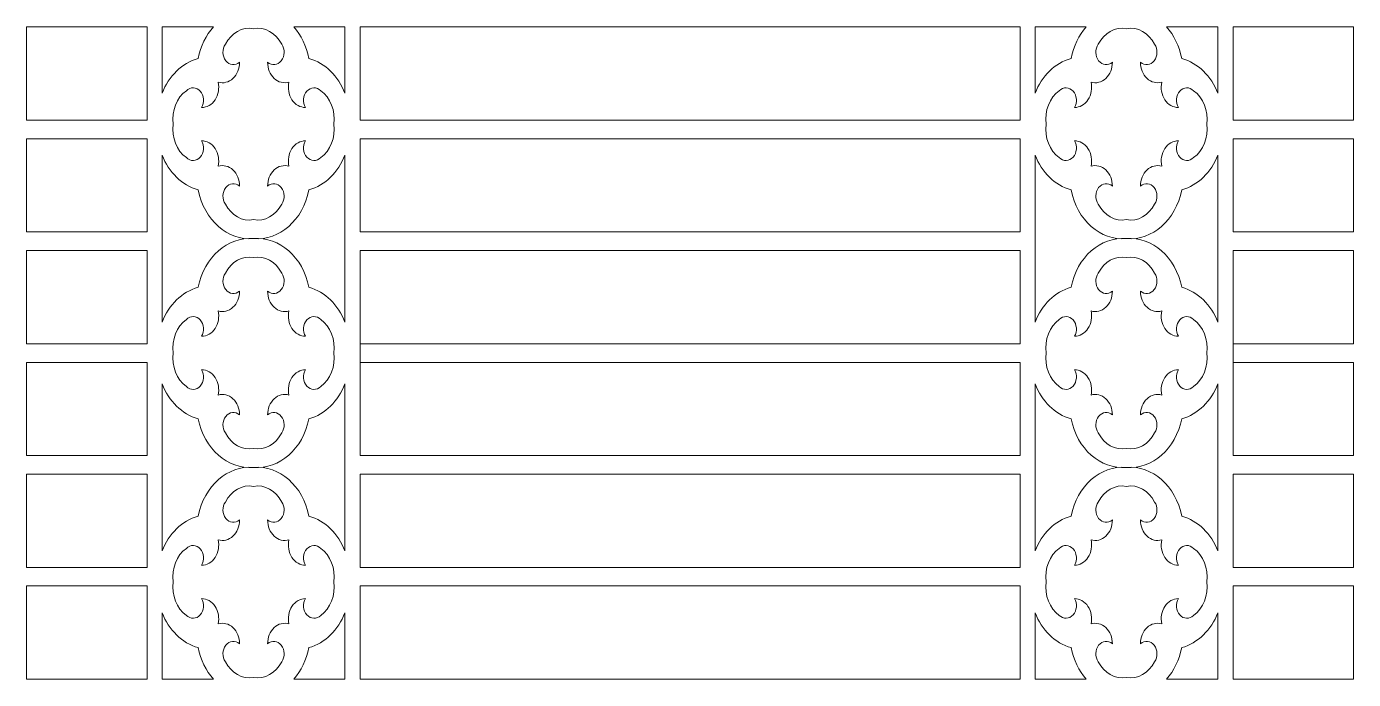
# Model space of a CAD drawing. Header units: millimetres. Extents: x -1200 to 1200, y -591 to 591.
import ezdxf

# ---------------------------------------------------------------- set-up
doc = ezdxf.new("R2010")
doc.units = ezdxf.units.MM
doc.header["$MEASUREMENT"] = 0
doc.layers.add('Layer 1', color=7, linetype='Continuous')

msp = doc.modelspace()

# ---------------------------------------------------------------- linework, layer by layer
at = {"layer": 'Layer 1', "color": 250, "lineweight": 20}
for points, knots in [([(-1200.0272, 421.4349), (-1200.0272, 421.4349), (-1200.0272, 589.9961), (-1200.0272, 589.9961), (-1200.0272, 589.9961), (-981.6986, 589.9961), (-981.6986, 589.9961), (-981.6986, 589.9961), (-981.6986, 421.4349), (-981.6986, 421.4349), (-981.6986, 421.4349), (-1200.0272, 421.4349), (-1200.0272, 421.4349)], [0, 0, 0, 0, 0.25, 0.25, 0.25, 0.5, 0.5, 0.5, 0.75, 0.75, 0.75, 1, 1, 1, 1]), ([(-954.7371, 470.0443), (-954.7371, 470.0443), (-954.7371, 589.9961), (-954.7371, 589.9961), (-954.7371, 589.9961), (-862.0602, 589.9961), (-862.0602, 589.9961), (-875.3048, 575.0418), (-885.0594, 555.4915), (-889.427, 533.0082), (-919.0486, 524.8658), (-942.6194, 500.991), (-954.7371, 470.0443)], [0, 0, 0, 0, 0.25, 0.25, 0.25, 0.5, 0.5, 0.5, 0.75, 0.75, 0.75, 1, 1, 1, 1]), ([(-853.4319, 337.9224), (-850.969, 348.965), (-853.0529, 360.7589), (-858.9259, 369.7731), (-864.862, 378.7124), (-873.9554, 383.9709), (-883.5543, 383.8955), (-877.9339, 374.731), (-878.9443, 362.0358), (-885.8908, 354.2984), (-892.8372, 346.5611), (-903.5727, 346.1854), (-910.8981, 353.4722), (-928.4536, 365.942), (-937.9261, 389.9804), (-934.6424, 414.0187), (-937.863, 438.1322), (-928.4536, 462.1703), (-910.8981, 474.6403), (-903.5727, 481.9269), (-892.8372, 481.5513), (-885.8908, 473.8139), (-878.9443, 466.0765), (-877.9339, 453.3814), (-883.5543, 444.2168), (-873.9554, 444.1418), (-864.862, 449.325), (-858.9259, 458.3393), (-853.0529, 467.3539), (-850.969, 479.1475), (-853.4319, 490.1899), (-844.1488, 487.2605), (-834.2343, 489.7393), (-826.6563, 496.7257), (-819.0784, 503.7868), (-814.721, 514.6039), (-814.7842, 526.0223), (-822.4884, 519.3366), (-833.1608, 520.5384), (-839.6651, 528.8017), (-846.1696, 537.0647), (-846.4853, 549.8352), (-840.3599, 558.5491), (-829.8137, 579.4325), (-809.669, 590.7002), (-789.3979, 586.7941), (-769.1901, 590.7002), (-748.9821, 579.5077), (-738.4993, 558.5491), (-732.3738, 549.8352), (-732.6897, 537.1401), (-739.1939, 528.8017), (-745.6984, 520.5384), (-756.3706, 519.3366), (-764.0117, 526.0223), (-764.1382, 514.6039), (-759.7177, 503.7868), (-752.1397, 496.7257), (-744.5618, 489.7393), (-734.7103, 487.3354), (-725.4273, 490.1899), (-727.8271, 479.1475), (-725.8063, 467.3539), (-719.9334, 458.3393), (-713.9972, 449.325), (-704.9037, 444.1418), (-695.3049, 444.2168), (-700.9252, 453.3814), (-699.9149, 466.0765), (-692.9054, 473.8139), (-685.9588, 481.5513), (-675.2864, 481.9269), (-667.9612, 474.6403), (-650.3424, 462.0954), (-640.9331, 438.1322), (-644.2168, 414.0187), (-640.9331, 389.9804), (-650.3424, 365.942), (-667.9612, 353.4722), (-675.2864, 346.1854), (-685.9588, 346.5611), (-692.9054, 354.2984), (-699.9149, 362.0358), (-700.9252, 374.731), (-695.3049, 383.8955), (-704.9037, 383.9709), (-713.9972, 378.7874), (-719.9334, 369.7731), (-725.8063, 360.7589), (-727.8271, 348.965), (-725.4273, 337.9224), (-734.7103, 340.777), (-744.5618, 338.3731), (-752.1397, 331.3871), (-759.7177, 324.3257), (-764.1382, 313.5084), (-764.0117, 302.0903), (-756.3706, 308.776), (-745.6984, 307.5741), (-739.1939, 299.3108), (-732.6897, 290.9724), (-732.3738, 278.2773), (-738.4993, 269.5635), (-748.9821, 248.6052), (-769.1901, 237.4122), (-789.3979, 241.3184), (-809.669, 237.4122), (-829.8137, 248.6052), (-840.3599, 269.5635), (-846.4853, 278.2773), (-846.1696, 290.9724), (-839.6651, 299.3108), (-833.1608, 307.5741), (-822.4884, 308.776), (-814.7842, 302.0903), (-814.721, 313.5084), (-819.0784, 324.3257), (-826.6563, 331.3871), (-834.2343, 338.3731), (-844.1488, 340.777), (-853.4319, 337.9224)], [0, 0, 0, 0, 0.025, 0.025, 0.025, 0.05, 0.05, 0.05, 0.075, 0.075, 0.075, 0.1, 0.1, 0.1, 0.125, 0.125, 0.125, 0.15, 0.15, 0.15, 0.175, 0.175, 0.175, 0.2, 0.2, 0.2, 0.225, 0.225, 0.225, 0.25, 0.25, 0.25, 0.275, 0.275, 0.275, 0.3, 0.3, 0.3, 0.325, 0.325, 0.325, 0.35, 0.35, 0.35, 0.375, 0.375, 0.375, 0.4, 0.4, 0.4, 0.425, 0.425, 0.425, 0.45, 0.45, 0.45, 0.475, 0.475, 0.475, 0.5, 0.5, 0.5, 0.525, 0.525, 0.525, 0.55, 0.55, 0.55, 0.575, 0.575, 0.575, 0.6, 0.6, 0.6, 0.625, 0.625, 0.625, 0.65, 0.65, 0.65, 0.675, 0.675, 0.675, 0.7, 0.7, 0.7, 0.725, 0.725, 0.725, 0.75, 0.75, 0.75, 0.775, 0.775, 0.775, 0.8, 0.8, 0.8, 0.825, 0.825, 0.825, 0.85, 0.85, 0.85, 0.875, 0.875, 0.875, 0.9, 0.9, 0.9, 0.925, 0.925, 0.925, 0.95, 0.95, 0.95, 0.975, 0.975, 0.975, 1, 1, 1, 1]), ([(-716.7677, 589.9961), (-716.7677, 589.9961), (-624.06, 589.9961), (-624.06, 589.9961), (-624.06, 589.9961), (-624.06, 470), (-624.06, 470), (-636.1911, 500.9676), (-659.7964, 524.8619), (-689.432, 533.0082), (-693.7737, 555.4915), (-703.524, 575.0418), (-716.7677, 589.9961)], [0, 0, 0, 0, 0.25, 0.25, 0.25, 0.5, 0.5, 0.5, 0.75, 0.75, 0.75, 1, 1, 1, 1]), ([(597.0441, 421.4349), (597.0441, 421.4349), (-596.5484, 421.4349), (-596.5484, 421.4349), (-596.5484, 421.4349), (-596.5484, 589.9961), (-596.5484, 589.9961), (-596.5484, 589.9961), (597.0441, 589.9961), (597.0441, 589.9961), (597.0441, 589.9961), (597.0441, 421.4349), (597.0441, 421.4349)], [0, 0, 0, 0, 0.25, 0.25, 0.25, 0.5, 0.5, 0.5, 0.75, 0.75, 0.75, 1, 1, 1, 1]), ([(624.0056, 470.0443), (624.0056, 470.0443), (624.0056, 589.9961), (624.0056, 589.9961), (624.0056, 589.9961), (716.6824, 589.9961), (716.6824, 589.9961), (703.4379, 575.0418), (693.6832, 555.4915), (689.3155, 533.0082), (659.6941, 524.8658), (636.1233, 500.991), (624.0056, 470.0443)], [0, 0, 0, 0, 0.25, 0.25, 0.25, 0.5, 0.5, 0.5, 0.75, 0.75, 0.75, 1, 1, 1, 1]), ([(725.3109, 337.9224), (727.7738, 348.965), (725.6897, 360.7589), (719.8169, 369.7731), (713.8808, 378.7124), (704.7872, 383.9709), (695.1885, 383.8955), (700.8088, 374.731), (699.7984, 362.0358), (692.8519, 354.2984), (685.9054, 346.5611), (675.1701, 346.1854), (667.8446, 353.4722), (650.2891, 365.942), (640.8166, 389.9804), (644.1004, 414.0187), (640.8797, 438.1322), (650.2891, 462.1703), (667.8446, 474.6403), (675.1701, 481.9269), (685.9054, 481.5513), (692.8519, 473.8139), (699.7984, 466.0765), (700.8088, 453.3814), (695.1885, 444.2168), (704.7872, 444.1418), (713.8808, 449.325), (719.8169, 458.3393), (725.6897, 467.3539), (727.7738, 479.1475), (725.3109, 490.1899), (734.5939, 487.2605), (744.5084, 489.7393), (752.0863, 496.7257), (759.6643, 503.7868), (764.0216, 514.6039), (763.9586, 526.0223), (756.2543, 519.3366), (745.582, 520.5384), (739.0774, 528.8017), (732.5731, 537.0647), (732.2574, 549.8352), (738.3829, 558.5491), (748.9288, 579.4325), (769.0737, 590.7002), (789.3446, 586.7941), (809.5527, 590.7002), (829.7606, 579.5077), (840.2434, 558.5491), (846.369, 549.8352), (846.0531, 537.1401), (839.5488, 528.8017), (833.0443, 520.5384), (822.372, 519.3366), (814.7309, 526.0223), (814.6046, 514.6039), (819.025, 503.7868), (826.603, 496.7257), (834.1811, 489.7393), (844.0325, 487.3354), (853.3153, 490.1899), (850.9157, 479.1475), (852.9365, 467.3539), (858.8093, 458.3393), (864.7454, 449.325), (873.8389, 444.1418), (883.4377, 444.2168), (877.8175, 453.3814), (878.8279, 466.0765), (885.8374, 473.8139), (892.784, 481.5513), (903.4562, 481.9269), (910.7816, 474.6403), (928.4003, 462.0954), (937.8097, 438.1322), (934.5258, 414.0187), (937.8097, 389.9804), (928.4003, 365.942), (910.7816, 353.4722), (903.4562, 346.1854), (892.784, 346.5611), (885.8374, 354.2984), (878.8279, 362.0358), (877.8175, 374.731), (883.4377, 383.8955), (873.8389, 383.9709), (864.7454, 378.7874), (858.8093, 369.7731), (852.9365, 360.7589), (850.9157, 348.965), (853.3153, 337.9224), (844.0325, 340.777), (834.1811, 338.3731), (826.603, 331.3871), (819.025, 324.3257), (814.6046, 313.5084), (814.7309, 302.0903), (822.372, 308.776), (833.0443, 307.5741), (839.5488, 299.3108), (846.0531, 290.9724), (846.369, 278.2773), (840.2434, 269.5635), (829.7606, 248.6052), (809.5527, 237.4122), (789.3446, 241.3184), (769.0737, 237.4122), (748.9288, 248.6052), (738.3829, 269.5635), (732.2574, 278.2773), (732.5731, 290.9724), (739.0774, 299.3108), (745.582, 307.5741), (756.2543, 308.776), (763.9586, 302.0903), (764.0216, 313.5084), (759.6643, 324.3257), (752.0863, 331.3871), (744.5084, 338.3731), (734.5939, 340.777), (725.3109, 337.9224)], [0, 0, 0, 0, 0.025, 0.025, 0.025, 0.05, 0.05, 0.05, 0.075, 0.075, 0.075, 0.1, 0.1, 0.1, 0.125, 0.125, 0.125, 0.15, 0.15, 0.15, 0.175, 0.175, 0.175, 0.2, 0.2, 0.2, 0.225, 0.225, 0.225, 0.25, 0.25, 0.25, 0.275, 0.275, 0.275, 0.3, 0.3, 0.3, 0.325, 0.325, 0.325, 0.35, 0.35, 0.35, 0.375, 0.375, 0.375, 0.4, 0.4, 0.4, 0.425, 0.425, 0.425, 0.45, 0.45, 0.45, 0.475, 0.475, 0.475, 0.5, 0.5, 0.5, 0.525, 0.525, 0.525, 0.55, 0.55, 0.55, 0.575, 0.575, 0.575, 0.6, 0.6, 0.6, 0.625, 0.625, 0.625, 0.65, 0.65, 0.65, 0.675, 0.675, 0.675, 0.7, 0.7, 0.7, 0.725, 0.725, 0.725, 0.75, 0.75, 0.75, 0.775, 0.775, 0.775, 0.8, 0.8, 0.8, 0.825, 0.825, 0.825, 0.85, 0.85, 0.85, 0.875, 0.875, 0.875, 0.9, 0.9, 0.9, 0.925, 0.925, 0.925, 0.95, 0.95, 0.95, 0.975, 0.975, 0.975, 1, 1, 1, 1]), ([(861.9751, 589.9961), (861.9751, 589.9961), (954.6828, 589.9961), (954.6828, 589.9961), (954.6828, 589.9961), (954.6828, 470), (954.6828, 470), (942.5516, 500.9676), (918.9464, 524.8619), (889.3107, 533.0082), (884.969, 555.4915), (875.2189, 575.0418), (861.9751, 589.9961)], [0, 0, 0, 0, 0.25, 0.25, 0.25, 0.5, 0.5, 0.5, 0.75, 0.75, 0.75, 1, 1, 1, 1]), ([(1199.9728, 589.9961), (1199.9728, 589.9961), (1199.9728, 421.4349), (1199.9728, 421.4349), (1199.9728, 421.4349), (982.1941, 421.4349), (982.1941, 421.4349), (982.1941, 421.4349), (982.1941, 589.9961), (982.1941, 589.9961), (982.1941, 589.9961), (1199.9728, 589.9961), (1199.9728, 589.9961)], [0, 0, 0, 0, 0.25, 0.25, 0.25, 0.5, 0.5, 0.5, 0.75, 0.75, 0.75, 1, 1, 1, 1]), ([(-1200.0272, 219.1186), (-1200.0272, 219.1186), (-1200.0272, 387.7511), (-1200.0272, 387.7511), (-1200.0272, 387.7511), (-981.6986, 387.7511), (-981.6986, 387.7511), (-981.6986, 387.7511), (-981.6986, 219.1186), (-981.6986, 219.1186), (-981.6986, 219.1186), (-1200.0272, 219.1186), (-1200.0272, 219.1186)], [0, 0, 0, 0, 0.25, 0.25, 0.25, 0.5, 0.5, 0.5, 0.75, 0.75, 0.75, 1, 1, 1, 1]), ([(597.0441, 219.1186), (597.0441, 219.1186), (597.0441, 387.7511), (597.0441, 387.7511), (597.0441, 387.7511), (-596.5484, 387.7511), (-596.5484, 387.7511), (-596.5484, 387.7511), (-596.5484, 219.1186), (-596.5484, 219.1186), (-596.5484, 219.1186), (597.0441, 219.1186), (597.0441, 219.1186)], [0, 0, 0, 0, 0.25, 0.25, 0.25, 0.5, 0.5, 0.5, 0.75, 0.75, 0.75, 1, 1, 1, 1]), ([(1199.9728, 387.7511), (1199.9728, 387.7511), (1199.9728, 219.1186), (1199.9728, 219.1186), (1199.9728, 219.1186), (982.1941, 219.1186), (982.1941, 219.1186), (982.1941, 219.1186), (982.1941, 387.7511), (982.1941, 387.7511), (982.1941, 387.7511), (1199.9728, 387.7511), (1199.9728, 387.7511)], [0, 0, 0, 0, 0.25, 0.25, 0.25, 0.5, 0.5, 0.5, 0.75, 0.75, 0.75, 1, 1, 1, 1]), ([(-954.7371, 56.0228), (-954.7371, 56.0228), (-954.7371, 358.0296), (-954.7371, 358.0296), (-942.6194, 327.0874), (-919.0486, 303.1982), (-889.427, 295.1042), (-878.8179, 240.492), (-836.4445, 203.1577), (-789.3979, 206.9887), (-789.3979, 206.9887), (-789.3979, 207.0637), (-789.3979, 207.0637), (-742.4146, 203.1577), (-699.9779, 240.492), (-689.432, 295.1042), (-659.7964, 303.2509), (-636.1911, 327.1448), (-624.06, 358.0923), (-624.06, 358.0923), (-624.06, 55.9599), (-624.06, 55.9599), (-636.1911, 86.9076), (-659.7964, 110.8015), (-689.432, 118.9483), (-699.9779, 173.5604), (-742.4146, 210.8949), (-789.3979, 207.0637), (-836.4445, 210.8949), (-878.8179, 173.5604), (-889.427, 118.9483), (-919.0486, 110.8538), (-942.6194, 86.9649), (-954.7371, 56.0228)], [0, 0, 0, 0, 0.090909091, 0.090909091, 0.090909091, 0.181818182, 0.181818182, 0.181818182, 0.272727273, 0.272727273, 0.272727273, 0.363636364, 0.363636364, 0.363636364, 0.454545455, 0.454545455, 0.454545455, 0.545454545, 0.545454545, 0.545454545, 0.636363636, 0.636363636, 0.636363636, 0.727272727, 0.727272727, 0.727272727, 0.818181818, 0.818181818, 0.818181818, 0.909090909, 0.909090909, 0.909090909, 1, 1, 1, 1]), ([(624.0056, 56.0228), (624.0056, 56.0228), (624.0056, 358.0296), (624.0056, 358.0296), (636.1233, 327.0874), (659.6941, 303.1982), (689.3155, 295.1042), (699.9248, 240.492), (742.2981, 203.1577), (789.3446, 206.9887), (789.3446, 206.9887), (789.3446, 207.0637), (789.3446, 207.0637), (836.3281, 203.1577), (878.7646, 240.492), (889.3107, 295.1042), (918.9464, 303.2509), (942.5516, 327.1448), (954.6828, 358.0923), (954.6828, 358.0923), (954.6828, 55.9599), (954.6828, 55.9599), (942.5516, 86.9076), (918.9464, 110.8015), (889.3107, 118.9483), (878.7646, 173.5604), (836.3281, 210.8949), (789.3446, 207.0637), (742.2981, 210.8949), (699.9248, 173.5604), (689.3155, 118.9483), (659.6941, 110.8538), (636.1233, 86.9649), (624.0056, 56.0228)], [0, 0, 0, 0, 0.090909091, 0.090909091, 0.090909091, 0.181818182, 0.181818182, 0.181818182, 0.272727273, 0.272727273, 0.272727273, 0.363636364, 0.363636364, 0.363636364, 0.454545455, 0.454545455, 0.454545455, 0.545454545, 0.545454545, 0.545454545, 0.636363636, 0.636363636, 0.636363636, 0.727272727, 0.727272727, 0.727272727, 0.818181818, 0.818181818, 0.818181818, 0.909090909, 0.909090909, 0.909090909, 1, 1, 1, 1]), ([(-1200.0272, 16.8736), (-1200.0272, 16.8736), (-1200.0272, 185.4349), (-1200.0272, 185.4349), (-1200.0272, 185.4349), (-981.6986, 185.4349), (-981.6986, 185.4349), (-981.6986, 185.4349), (-981.6986, 16.8736), (-981.6986, 16.8736), (-981.6986, 16.8736), (-1200.0272, 16.8736), (-1200.0272, 16.8736)], [0, 0, 0, 0, 0.25, 0.25, 0.25, 0.5, 0.5, 0.5, 0.75, 0.75, 0.75, 1, 1, 1, 1]), ([(-853.4319, -76.1378), (-850.969, -65.0952), (-853.0529, -53.3014), (-858.9259, -44.287), (-864.862, -35.2725), (-873.9554, -30.0894), (-883.5543, -30.1642), (-877.9339, -39.329), (-878.9443, -52.0243), (-885.8908, -59.7617), (-892.8372, -67.4991), (-903.5727, -67.8745), (-910.8981, -60.5881), (-928.4536, -48.118), (-937.9261, -24.0799), (-934.6424, 0.0338), (-937.863, 24.0722), (-928.4536, 48.1102), (-910.8981, 60.5803), (-903.5727, 67.8668), (-892.8372, 67.4914), (-885.8908, 59.754), (-878.9443, 52.0168), (-877.9339, 39.3212), (-883.5543, 30.2319), (-873.9554, 30.0816), (-864.862, 35.34), (-858.9259, 44.3543), (-853.0529, 53.2936), (-850.969, 65.0874), (-853.4319, 76.13), (-844.1488, 73.2754), (-834.2343, 75.6793), (-826.6563, 82.6655), (-819.0784, 89.7269), (-814.721, 100.544), (-814.7842, 111.9623), (-822.4884, 105.2765), (-833.1608, 106.4784), (-839.6651, 114.8168), (-846.1696, 123.0799), (-846.4853, 135.775), (-840.3599, 144.489), (-829.8137, 165.4475), (-809.669, 176.6404), (-789.3979, 172.7341), (-769.1901, 176.6404), (-748.9821, 165.4475), (-738.4993, 144.489), (-732.3738, 135.775), (-732.6897, 123.0799), (-739.1939, 114.8168), (-745.6984, 106.4784), (-756.3706, 105.2765), (-764.0117, 111.9623), (-764.1382, 100.544), (-759.7177, 89.7269), (-752.1397, 82.6655), (-744.5618, 75.6793), (-734.7103, 73.2754), (-725.4273, 76.13), (-727.8271, 65.0874), (-725.8063, 53.3687), (-719.9334, 44.3543), (-713.9972, 35.2647), (-704.9037, 30.0816), (-695.3049, 30.2319), (-700.9252, 39.3212), (-699.9149, 52.0168), (-692.9054, 59.754), (-685.9588, 67.4914), (-675.2864, 67.8668), (-667.9612, 60.5803), (-650.3424, 48.1102), (-640.9331, 24.0722), (-644.2168, 0.0338), (-640.9331, -24.0799), (-650.3424, -48.043), (-667.9612, -60.5881), (-675.2864, -67.8745), (-685.9588, -67.4991), (-692.9054, -59.7617), (-699.9149, -52.0243), (-700.9252, -39.329), (-695.3049, -30.1642), (-704.9037, -30.0894), (-713.9972, -35.2725), (-719.9334, -44.287), (-725.8063, -53.3014), (-727.8271, -65.0952), (-725.4273, -76.1378), (-734.7103, -73.2832), (-744.5618, -75.6871), (-752.1397, -82.6733), (-759.7177, -89.7347), (-764.1382, -100.5518), (-764.0117, -111.9701), (-756.3706, -105.2843), (-745.6984, -106.4864), (-739.1939, -114.7492), (-732.6897, -123.0125), (-732.3738, -135.7828), (-738.4993, -144.4968), (-748.9821, -165.4553), (-769.1901, -176.6482), (-789.3979, -172.7419), (-809.669, -176.6482), (-829.8137, -165.3802), (-840.3599, -144.4968), (-846.4853, -135.7828), (-846.1696, -123.0125), (-839.6651, -114.7492), (-833.1608, -106.4864), (-822.4884, -105.2843), (-814.7842, -111.9701), (-814.721, -100.5518), (-819.0784, -89.7347), (-826.6563, -82.6733), (-834.2343, -75.6871), (-844.1488, -73.2083), (-853.4319, -76.1378)], [0, 0, 0, 0, 0.025, 0.025, 0.025, 0.05, 0.05, 0.05, 0.075, 0.075, 0.075, 0.1, 0.1, 0.1, 0.125, 0.125, 0.125, 0.15, 0.15, 0.15, 0.175, 0.175, 0.175, 0.2, 0.2, 0.2, 0.225, 0.225, 0.225, 0.25, 0.25, 0.25, 0.275, 0.275, 0.275, 0.3, 0.3, 0.3, 0.325, 0.325, 0.325, 0.35, 0.35, 0.35, 0.375, 0.375, 0.375, 0.4, 0.4, 0.4, 0.425, 0.425, 0.425, 0.45, 0.45, 0.45, 0.475, 0.475, 0.475, 0.5, 0.5, 0.5, 0.525, 0.525, 0.525, 0.55, 0.55, 0.55, 0.575, 0.575, 0.575, 0.6, 0.6, 0.6, 0.625, 0.625, 0.625, 0.65, 0.65, 0.65, 0.675, 0.675, 0.675, 0.7, 0.7, 0.7, 0.725, 0.725, 0.725, 0.75, 0.75, 0.75, 0.775, 0.775, 0.775, 0.8, 0.8, 0.8, 0.825, 0.825, 0.825, 0.85, 0.85, 0.85, 0.875, 0.875, 0.875, 0.9, 0.9, 0.9, 0.925, 0.925, 0.925, 0.95, 0.95, 0.95, 0.975, 0.975, 0.975, 1, 1, 1, 1]), ([(-596.5484, 16.8736), (-596.5484, 16.8736), (-596.5484, -16.8814), (-596.5484, -16.8814), (-596.5484, -16.8814), (597.0441, -16.8814), (597.0441, -16.8814), (597.0441, -16.8814), (597.0441, -185.4426), (597.0441, -185.4426), (597.0441, -185.4426), (-596.5484, -185.4426), (-596.5484, -185.4426), (-596.5484, -185.4426), (-596.5484, 185.4349), (-596.5484, 185.4349), (-596.5484, 185.4349), (597.0441, 185.4349), (597.0441, 185.4349), (597.0441, 185.4349), (597.0441, 16.8736), (597.0441, 16.8736), (597.0441, 16.8736), (-596.5484, 16.8736), (-596.5484, 16.8736)], [0, 0, 0, 0, 0.125, 0.125, 0.125, 0.25, 0.25, 0.25, 0.375, 0.375, 0.375, 0.5, 0.5, 0.5, 0.625, 0.625, 0.625, 0.75, 0.75, 0.75, 0.875, 0.875, 0.875, 1, 1, 1, 1]), ([(725.3109, -76.1378), (727.7738, -65.0952), (725.6897, -53.3014), (719.8169, -44.287), (713.8808, -35.2725), (704.7872, -30.0894), (695.1885, -30.1642), (700.8088, -39.329), (699.7984, -52.0243), (692.8519, -59.7617), (685.9054, -67.4991), (675.1701, -67.8745), (667.8446, -60.5881), (650.2891, -48.118), (640.8166, -24.0799), (644.1004, 0.0338), (640.8797, 24.0722), (650.2891, 48.1102), (667.8446, 60.5803), (675.1701, 67.8668), (685.9054, 67.4914), (692.8519, 59.754), (699.7984, 52.0168), (700.8088, 39.3212), (695.1885, 30.2319), (704.7872, 30.0816), (713.8808, 35.34), (719.8169, 44.3543), (725.6897, 53.2936), (727.7738, 65.0874), (725.3109, 76.13), (734.5939, 73.2754), (744.5084, 75.6793), (752.0863, 82.6655), (759.6643, 89.7269), (764.0216, 100.544), (763.9586, 111.9623), (756.2543, 105.2765), (745.582, 106.4784), (739.0774, 114.8168), (732.5731, 123.0799), (732.2574, 135.775), (738.3829, 144.489), (748.9288, 165.4475), (769.0737, 176.6404), (789.3446, 172.7341), (809.5527, 176.6404), (829.7606, 165.4475), (840.2434, 144.489), (846.369, 135.775), (846.0531, 123.0799), (839.5488, 114.8168), (833.0443, 106.4784), (822.372, 105.2765), (814.7309, 111.9623), (814.6046, 100.544), (819.025, 89.7269), (826.603, 82.6655), (834.1811, 75.6793), (844.0325, 73.2754), (853.3153, 76.13), (850.9157, 65.0874), (852.9365, 53.3687), (858.8093, 44.3543), (864.7454, 35.2647), (873.8389, 30.0816), (883.4377, 30.2319), (877.8175, 39.3212), (878.8279, 52.0168), (885.8374, 59.754), (892.784, 67.4914), (903.4562, 67.8668), (910.7816, 60.5803), (928.4003, 48.1102), (937.8097, 24.0722), (934.5258, 0.0338), (937.8097, -24.0799), (928.4003, -48.043), (910.7816, -60.5881), (903.4562, -67.8745), (892.784, -67.4991), (885.8374, -59.7617), (878.8279, -52.0243), (877.8175, -39.329), (883.4377, -30.1642), (873.8389, -30.0894), (864.7454, -35.2725), (858.8093, -44.287), (852.9365, -53.3014), (850.9157, -65.0952), (853.3153, -76.1378), (844.0325, -73.2832), (834.1811, -75.6871), (826.603, -82.6733), (819.025, -89.7347), (814.6046, -100.5518), (814.7309, -111.9701), (822.372, -105.2843), (833.0443, -106.4864), (839.5488, -114.7492), (846.0531, -123.0125), (846.369, -135.7828), (840.2434, -144.4968), (829.7606, -165.4553), (809.5527, -176.6482), (789.3446, -172.7419), (769.0737, -176.6482), (748.9288, -165.3802), (738.3829, -144.4968), (732.2574, -135.7828), (732.5731, -123.0125), (739.0774, -114.7492), (745.582, -106.4864), (756.2543, -105.2843), (763.9586, -111.9701), (764.0216, -100.5518), (759.6643, -89.7347), (752.0863, -82.6733), (744.5084, -75.6871), (734.5939, -73.2083), (725.3109, -76.1378)], [0, 0, 0, 0, 0.025, 0.025, 0.025, 0.05, 0.05, 0.05, 0.075, 0.075, 0.075, 0.1, 0.1, 0.1, 0.125, 0.125, 0.125, 0.15, 0.15, 0.15, 0.175, 0.175, 0.175, 0.2, 0.2, 0.2, 0.225, 0.225, 0.225, 0.25, 0.25, 0.25, 0.275, 0.275, 0.275, 0.3, 0.3, 0.3, 0.325, 0.325, 0.325, 0.35, 0.35, 0.35, 0.375, 0.375, 0.375, 0.4, 0.4, 0.4, 0.425, 0.425, 0.425, 0.45, 0.45, 0.45, 0.475, 0.475, 0.475, 0.5, 0.5, 0.5, 0.525, 0.525, 0.525, 0.55, 0.55, 0.55, 0.575, 0.575, 0.575, 0.6, 0.6, 0.6, 0.625, 0.625, 0.625, 0.65, 0.65, 0.65, 0.675, 0.675, 0.675, 0.7, 0.7, 0.7, 0.725, 0.725, 0.725, 0.75, 0.75, 0.75, 0.775, 0.775, 0.775, 0.8, 0.8, 0.8, 0.825, 0.825, 0.825, 0.85, 0.85, 0.85, 0.875, 0.875, 0.875, 0.9, 0.9, 0.9, 0.925, 0.925, 0.925, 0.95, 0.95, 0.95, 0.975, 0.975, 0.975, 1, 1, 1, 1]), ([(1199.9728, 185.4349), (1199.9728, 185.4349), (1199.9728, 16.8736), (1199.9728, 16.8736), (1199.9728, 16.8736), (982.1941, 16.8736), (982.1941, 16.8736), (982.1941, 16.8736), (982.1941, -16.8814), (982.1941, -16.8814), (982.1941, -16.8814), (1199.9728, -16.8814), (1199.9728, -16.8814), (1199.9728, -16.8814), (1199.9728, -185.4426), (1199.9728, -185.4426), (1199.9728, -185.4426), (982.1941, -185.4426), (982.1941, -185.4426), (982.1941, -185.4426), (982.1941, 185.4349), (982.1941, 185.4349), (982.1941, 185.4349), (1199.9728, 185.4349), (1199.9728, 185.4349)], [0, 0, 0, 0, 0.125, 0.125, 0.125, 0.25, 0.25, 0.25, 0.375, 0.375, 0.375, 0.5, 0.5, 0.5, 0.625, 0.625, 0.625, 0.75, 0.75, 0.75, 0.875, 0.875, 0.875, 1, 1, 1, 1]), ([(-1200.0272, -185.4426), (-1200.0272, -185.4426), (-1200.0272, -16.8814), (-1200.0272, -16.8814), (-1200.0272, -16.8814), (-981.6986, -16.8814), (-981.6986, -16.8814), (-981.6986, -16.8814), (-981.6986, -185.4426), (-981.6986, -185.4426), (-981.6986, -185.4426), (-1200.0272, -185.4426), (-1200.0272, -185.4426)], [0, 0, 0, 0, 0.25, 0.25, 0.25, 0.5, 0.5, 0.5, 0.75, 0.75, 0.75, 1, 1, 1, 1]), ([(-954.7371, -358.034), (-954.7371, -358.034), (-954.7371, -55.9921), (-954.7371, -55.9921), (-942.6194, -86.9385), (-919.0486, -110.8136), (-889.427, -118.956), (-878.8179, -173.5682), (-836.4445, -210.9027), (-789.3979, -206.9965), (-742.4146, -210.9027), (-699.9779, -173.5682), (-689.432, -118.956), (-659.7964, -110.8093), (-636.1911, -86.9154), (-624.06, -55.9478), (-624.06, -55.9478), (-624.06, -358.0785), (-624.06, -358.0785), (-636.1911, -327.1086), (-659.7964, -303.1834), (-689.432, -295.0366), (-699.9779, -240.4248), (-742.4146, -203.09), (-789.3979, -206.9965), (-836.4445, -203.09), (-878.8179, -240.4998), (-889.427, -295.0366), (-919.0486, -303.1792), (-942.6194, -327.0857), (-954.7371, -358.034)], [0, 0, 0, 0, 0.1, 0.1, 0.1, 0.2, 0.2, 0.2, 0.3, 0.3, 0.3, 0.4, 0.4, 0.4, 0.5, 0.5, 0.5, 0.6, 0.6, 0.6, 0.7, 0.7, 0.7, 0.8, 0.8, 0.8, 0.9, 0.9, 0.9, 1, 1, 1, 1]), ([(624.0056, -358.034), (624.0056, -358.034), (624.0056, -55.9921), (624.0056, -55.9921), (636.1233, -86.9385), (659.6941, -110.8136), (689.3155, -118.956), (699.9248, -173.5682), (742.2981, -210.9027), (789.3446, -206.9965), (836.3281, -210.9027), (878.7646, -173.5682), (889.3107, -118.956), (918.9464, -110.8093), (942.5516, -86.9154), (954.6828, -55.9478), (954.6828, -55.9478), (954.6828, -358.0785), (954.6828, -358.0785), (942.5516, -327.1086), (918.9464, -303.1834), (889.3107, -295.0366), (878.7646, -240.4248), (836.3281, -203.09), (789.3446, -206.9965), (742.2981, -203.09), (699.9248, -240.4998), (689.3155, -295.0366), (659.6941, -303.1792), (636.1233, -327.0857), (624.0056, -358.034)], [0, 0, 0, 0, 0.1, 0.1, 0.1, 0.2, 0.2, 0.2, 0.3, 0.3, 0.3, 0.4, 0.4, 0.4, 0.5, 0.5, 0.5, 0.6, 0.6, 0.6, 0.7, 0.7, 0.7, 0.8, 0.8, 0.8, 0.9, 0.9, 0.9, 1, 1, 1, 1]), ([(-1200.0272, -387.7589), (-1200.0272, -387.7589), (-1200.0272, -219.1264), (-1200.0272, -219.1264), (-1200.0272, -219.1264), (-981.6986, -219.1264), (-981.6986, -219.1264), (-981.6986, -219.1264), (-981.6986, -387.7589), (-981.6986, -387.7589), (-981.6986, -387.7589), (-1200.0272, -387.7589), (-1200.0272, -387.7589)], [0, 0, 0, 0, 0.25, 0.25, 0.25, 0.5, 0.5, 0.5, 0.75, 0.75, 0.75, 1, 1, 1, 1]), ([(-853.4319, -490.1977), (-850.969, -479.1553), (-853.0529, -467.3617), (-858.9259, -458.3471), (-864.862, -449.3327), (-873.9554, -444.1496), (-883.5543, -444.2246), (-877.9339, -453.3892), (-878.9443, -466.0843), (-885.8908, -473.8219), (-892.8372, -481.5592), (-903.5727, -481.8597), (-910.8981, -474.648), (-928.4536, -462.1032), (-937.9261, -438.1398), (-934.6424, -414.0265), (-937.863, -389.9882), (-928.4536, -365.9498), (-910.8981, -353.48), (-903.5727, -346.1932), (-892.8372, -346.4939), (-885.8908, -354.2312), (-878.9443, -361.9686), (-877.9339, -374.6637), (-883.5543, -383.8284), (-873.9554, -383.9787), (-864.862, -378.7202), (-858.9259, -369.706), (-853.0529, -360.6913), (-850.969, -348.9728), (-853.4319, -337.855), (-844.1488, -340.7848), (-834.2343, -338.3808), (-826.6563, -331.3195), (-819.0784, -324.3335), (-814.721, -313.5162), (-814.7842, -302.0981), (-822.4884, -308.7838), (-833.1608, -307.5067), (-839.6651, -299.2434), (-846.1696, -290.9802), (-846.4853, -278.2099), (-840.3599, -269.5713), (-829.8137, -248.613), (-809.669, -237.42), (-789.3979, -241.3262), (-769.1901, -237.42), (-748.9821, -248.613), (-738.4993, -269.5713), (-732.3738, -278.2851), (-732.6897, -290.9802), (-739.1939, -299.2434), (-745.6984, -307.5819), (-756.3706, -308.7838), (-764.0117, -302.0981), (-764.1382, -313.5162), (-759.7177, -324.3335), (-752.1397, -331.3195), (-744.5618, -338.3808), (-734.7103, -340.7848), (-725.4273, -337.855), (-727.8271, -348.9728), (-725.8063, -360.6913), (-719.9334, -369.706), (-713.9972, -378.7202), (-704.9037, -383.9787), (-695.3049, -383.8284), (-700.9252, -374.6637), (-699.9149, -361.9686), (-692.9054, -354.2312), (-685.9588, -346.5689), (-675.2864, -346.1932), (-667.9612, -353.48), (-650.3424, -365.9498), (-640.9331, -389.9882), (-644.2168, -414.0265), (-640.9331, -438.1398), (-650.3424, -462.1032), (-667.9612, -474.648), (-675.2864, -481.9347), (-685.9588, -481.5592), (-692.9054, -473.8219), (-699.9149, -466.0843), (-700.9252, -453.3892), (-695.3049, -444.2246), (-704.9037, -444.1496), (-713.9972, -449.3327), (-719.9334, -458.3471), (-725.8063, -467.3617), (-727.8271, -479.1553), (-725.4273, -490.1977), (-734.7103, -487.2683), (-744.5618, -489.672), (-752.1397, -496.7335), (-759.7177, -503.7947), (-764.1382, -514.6118), (-764.0117, -526.0301), (-756.3706, -519.3442), (-745.6984, -520.5462), (-739.1939, -528.8094), (-732.6897, -537.0724), (-732.3738, -549.843), (-738.4993, -558.4817), (-748.9821, -579.4402), (-769.1901, -590.633), (-789.3979, -586.8018), (-809.669, -590.633), (-829.8137, -579.4402), (-840.3599, -558.4817), (-846.4853, -549.843), (-846.1696, -537.0724), (-839.6651, -528.8094), (-833.1608, -520.5462), (-822.4884, -519.3442), (-814.7842, -526.0301), (-814.721, -514.6118), (-819.0784, -503.7195), (-826.6563, -496.7335), (-834.2343, -489.7471), (-844.1488, -487.2683), (-853.4319, -490.1977)], [0, 0, 0, 0, 0.025, 0.025, 0.025, 0.05, 0.05, 0.05, 0.075, 0.075, 0.075, 0.1, 0.1, 0.1, 0.125, 0.125, 0.125, 0.15, 0.15, 0.15, 0.175, 0.175, 0.175, 0.2, 0.2, 0.2, 0.225, 0.225, 0.225, 0.25, 0.25, 0.25, 0.275, 0.275, 0.275, 0.3, 0.3, 0.3, 0.325, 0.325, 0.325, 0.35, 0.35, 0.35, 0.375, 0.375, 0.375, 0.4, 0.4, 0.4, 0.425, 0.425, 0.425, 0.45, 0.45, 0.45, 0.475, 0.475, 0.475, 0.5, 0.5, 0.5, 0.525, 0.525, 0.525, 0.55, 0.55, 0.55, 0.575, 0.575, 0.575, 0.6, 0.6, 0.6, 0.625, 0.625, 0.625, 0.65, 0.65, 0.65, 0.675, 0.675, 0.675, 0.7, 0.7, 0.7, 0.725, 0.725, 0.725, 0.75, 0.75, 0.75, 0.775, 0.775, 0.775, 0.8, 0.8, 0.8, 0.825, 0.825, 0.825, 0.85, 0.85, 0.85, 0.875, 0.875, 0.875, 0.9, 0.9, 0.9, 0.925, 0.925, 0.925, 0.95, 0.95, 0.95, 0.975, 0.975, 0.975, 1, 1, 1, 1]), ([(597.0441, -387.7589), (597.0441, -387.7589), (597.0441, -219.1264), (597.0441, -219.1264), (597.0441, -219.1264), (-596.5484, -219.1264), (-596.5484, -219.1264), (-596.5484, -219.1264), (-596.5484, -387.7589), (-596.5484, -387.7589), (-596.5484, -387.7589), (597.0441, -387.7589), (597.0441, -387.7589)], [0, 0, 0, 0, 0.25, 0.25, 0.25, 0.5, 0.5, 0.5, 0.75, 0.75, 0.75, 1, 1, 1, 1]), ([(725.3109, -490.1977), (727.7738, -479.1553), (725.6897, -467.3617), (719.8169, -458.3471), (713.8808, -449.3327), (704.7872, -444.1496), (695.1885, -444.2246), (700.8088, -453.3892), (699.7984, -466.0843), (692.8519, -473.8219), (685.9054, -481.5592), (675.1701, -481.8597), (667.8446, -474.648), (650.2891, -462.1032), (640.8166, -438.1398), (644.1004, -414.0265), (640.8797, -389.9882), (650.2891, -365.9498), (667.8446, -353.48), (675.1701, -346.1932), (685.9054, -346.4939), (692.8519, -354.2312), (699.7984, -361.9686), (700.8088, -374.6637), (695.1885, -383.8284), (704.7872, -383.9787), (713.8808, -378.7202), (719.8169, -369.706), (725.6897, -360.6913), (727.7738, -348.9728), (725.3109, -337.855), (734.5939, -340.7848), (744.5084, -338.3808), (752.0863, -331.3195), (759.6643, -324.3335), (764.0216, -313.5162), (763.9586, -302.0981), (756.2543, -308.7838), (745.582, -307.5067), (739.0774, -299.2434), (732.5731, -290.9802), (732.2574, -278.2099), (738.3829, -269.5713), (748.9288, -248.613), (769.0737, -237.42), (789.3446, -241.3262), (809.5527, -237.42), (829.7606, -248.613), (840.2434, -269.5713), (846.369, -278.2851), (846.0531, -290.9802), (839.5488, -299.2434), (833.0443, -307.5819), (822.372, -308.7838), (814.7309, -302.0981), (814.6046, -313.5162), (819.025, -324.3335), (826.603, -331.3195), (834.1811, -338.3808), (844.0325, -340.7848), (853.3153, -337.855), (850.9157, -348.9728), (852.9365, -360.6913), (858.8093, -369.706), (864.7454, -378.7202), (873.8389, -383.9787), (883.4377, -383.8284), (877.8175, -374.6637), (878.8279, -361.9686), (885.8374, -354.2312), (892.784, -346.5689), (903.4562, -346.1932), (910.7816, -353.48), (928.4003, -365.9498), (937.8097, -389.9882), (934.5258, -414.0265), (937.8097, -438.1398), (928.4003, -462.1032), (910.7816, -474.648), (903.4562, -481.9347), (892.784, -481.5592), (885.8374, -473.8219), (878.8279, -466.0843), (877.8175, -453.3892), (883.4377, -444.2246), (873.8389, -444.1496), (864.7454, -449.3327), (858.8093, -458.3471), (852.9365, -467.3617), (850.9157, -479.1553), (853.3153, -490.1977), (844.0325, -487.2683), (834.1811, -489.672), (826.603, -496.7335), (819.025, -503.7947), (814.6046, -514.6118), (814.7309, -526.0301), (822.372, -519.3442), (833.0443, -520.5462), (839.5488, -528.8094), (846.0531, -537.0724), (846.369, -549.843), (840.2434, -558.4817), (829.7606, -579.4402), (809.5527, -590.633), (789.3446, -586.8018), (769.0737, -590.633), (748.9288, -579.4402), (738.3829, -558.4817), (732.2574, -549.843), (732.5731, -537.0724), (739.0774, -528.8094), (745.582, -520.5462), (756.2543, -519.3442), (763.9586, -526.0301), (764.0216, -514.6118), (759.6643, -503.7195), (752.0863, -496.7335), (744.5084, -489.7471), (734.5939, -487.2683), (725.3109, -490.1977)], [0, 0, 0, 0, 0.025, 0.025, 0.025, 0.05, 0.05, 0.05, 0.075, 0.075, 0.075, 0.1, 0.1, 0.1, 0.125, 0.125, 0.125, 0.15, 0.15, 0.15, 0.175, 0.175, 0.175, 0.2, 0.2, 0.2, 0.225, 0.225, 0.225, 0.25, 0.25, 0.25, 0.275, 0.275, 0.275, 0.3, 0.3, 0.3, 0.325, 0.325, 0.325, 0.35, 0.35, 0.35, 0.375, 0.375, 0.375, 0.4, 0.4, 0.4, 0.425, 0.425, 0.425, 0.45, 0.45, 0.45, 0.475, 0.475, 0.475, 0.5, 0.5, 0.5, 0.525, 0.525, 0.525, 0.55, 0.55, 0.55, 0.575, 0.575, 0.575, 0.6, 0.6, 0.6, 0.625, 0.625, 0.625, 0.65, 0.65, 0.65, 0.675, 0.675, 0.675, 0.7, 0.7, 0.7, 0.725, 0.725, 0.725, 0.75, 0.75, 0.75, 0.775, 0.775, 0.775, 0.8, 0.8, 0.8, 0.825, 0.825, 0.825, 0.85, 0.85, 0.85, 0.875, 0.875, 0.875, 0.9, 0.9, 0.9, 0.925, 0.925, 0.925, 0.95, 0.95, 0.95, 0.975, 0.975, 0.975, 1, 1, 1, 1]), ([(1199.9728, -219.1264), (1199.9728, -219.1264), (1199.9728, -387.7589), (1199.9728, -387.7589), (1199.9728, -387.7589), (982.1941, -387.7589), (982.1941, -387.7589), (982.1941, -387.7589), (982.1941, -219.1264), (982.1941, -219.1264), (982.1941, -219.1264), (1199.9728, -219.1264), (1199.9728, -219.1264)], [0, 0, 0, 0, 0.25, 0.25, 0.25, 0.5, 0.5, 0.5, 0.75, 0.75, 0.75, 1, 1, 1, 1]), ([(-1200.0272, -590.0039), (-1200.0272, -590.0039), (-1200.0272, -421.4427), (-1200.0272, -421.4427), (-1200.0272, -421.4427), (-981.6986, -421.4427), (-981.6986, -421.4427), (-981.6986, -421.4427), (-981.6986, -590.0039), (-981.6986, -590.0039), (-981.6986, -590.0039), (-1200.0272, -590.0039), (-1200.0272, -590.0039)], [0, 0, 0, 0, 0.25, 0.25, 0.25, 0.5, 0.5, 0.5, 0.75, 0.75, 0.75, 1, 1, 1, 1]), ([(597.0441, -590.0039), (597.0441, -590.0039), (597.0441, -421.4427), (597.0441, -421.4427), (597.0441, -421.4427), (-596.5484, -421.4427), (-596.5484, -421.4427), (-596.5484, -421.4427), (-596.5484, -590.0039), (-596.5484, -590.0039), (-596.5484, -590.0039), (597.0441, -590.0039), (597.0441, -590.0039)], [0, 0, 0, 0, 0.25, 0.25, 0.25, 0.5, 0.5, 0.5, 0.75, 0.75, 0.75, 1, 1, 1, 1]), ([(1199.9728, -421.4427), (1199.9728, -421.4427), (1199.9728, -590.0039), (1199.9728, -590.0039), (1199.9728, -590.0039), (982.1941, -590.0039), (982.1941, -590.0039), (982.1941, -590.0039), (982.1941, -421.4427), (982.1941, -421.4427), (982.1941, -421.4427), (1199.9728, -421.4427), (1199.9728, -421.4427)], [0, 0, 0, 0, 0.25, 0.25, 0.25, 0.5, 0.5, 0.5, 0.75, 0.75, 0.75, 1, 1, 1, 1]), ([(-862.0602, -590.0039), (-862.0602, -590.0039), (-954.7371, -590.0039), (-954.7371, -590.0039), (-954.7371, -590.0039), (-954.7371, -470.0186), (-954.7371, -470.0186), (-942.6194, -500.9672), (-919.0486, -524.8736), (-889.427, -533.0161), (-885.0594, -555.4993), (-875.3048, -575.0496), (-862.0602, -590.0039)], [0, 0, 0, 0, 0.25, 0.25, 0.25, 0.5, 0.5, 0.5, 0.75, 0.75, 0.75, 1, 1, 1, 1]), ([(-624.06, -590.0039), (-624.06, -590.0039), (-716.7677, -590.0039), (-716.7677, -590.0039), (-703.524, -575.0496), (-693.7737, -555.4993), (-689.432, -533.0161), (-659.7964, -524.8697), (-636.1911, -500.9755), (-624.06, -470.0077), (-624.06, -470.0077), (-624.06, -590.0039), (-624.06, -590.0039)], [0, 0, 0, 0, 0.25, 0.25, 0.25, 0.5, 0.5, 0.5, 0.75, 0.75, 0.75, 1, 1, 1, 1]), ([(716.6824, -590.0039), (716.6824, -590.0039), (624.0056, -590.0039), (624.0056, -590.0039), (624.0056, -590.0039), (624.0056, -470.0186), (624.0056, -470.0186), (636.1233, -500.9672), (659.6941, -524.8736), (689.3155, -533.0161), (693.6832, -555.4993), (703.4379, -575.0496), (716.6824, -590.0039)], [0, 0, 0, 0, 0.25, 0.25, 0.25, 0.5, 0.5, 0.5, 0.75, 0.75, 0.75, 1, 1, 1, 1]), ([(954.6828, -590.0039), (954.6828, -590.0039), (861.9751, -590.0039), (861.9751, -590.0039), (875.2189, -575.0496), (884.969, -555.4993), (889.3107, -533.0161), (918.9464, -524.8697), (942.5516, -500.9755), (954.6828, -470.0077), (954.6828, -470.0077), (954.6828, -590.0039), (954.6828, -590.0039)], [0, 0, 0, 0, 0.25, 0.25, 0.25, 0.5, 0.5, 0.5, 0.75, 0.75, 0.75, 1, 1, 1, 1])]:
    msp.add_open_spline(points, degree=3, knots=knots, dxfattribs=at)

doc.saveas('drawing.dxf')
